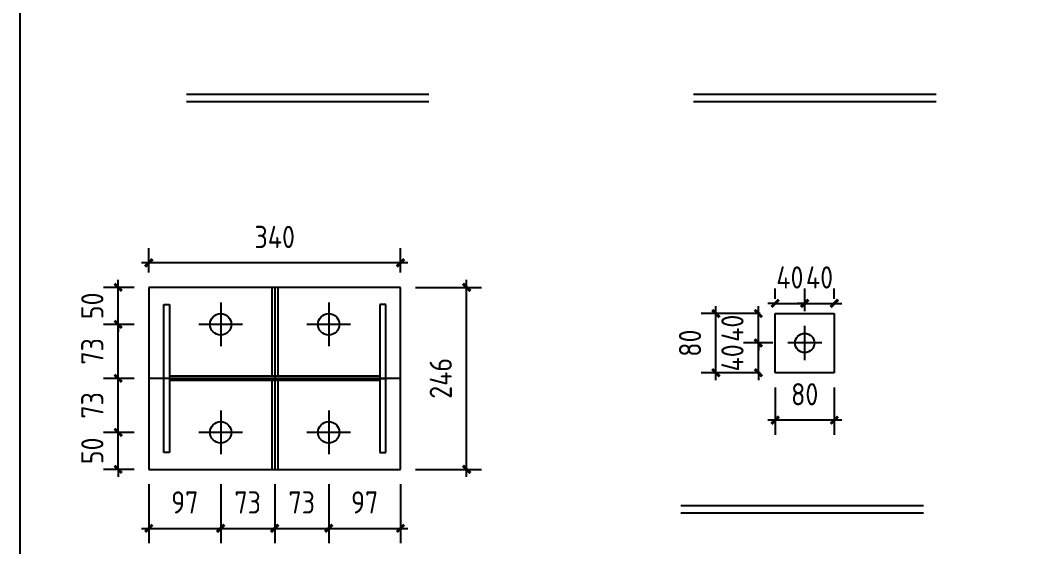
# Model space of a CAD drawing. Extents: x 533809 to 747315, y -17138 to 180511.
# Drawn here: x 566139 to 567511, y 173400 to 174112 of the extents above; entities that cross this region are included whole.
import ezdxf

# ---------------------------------------------------------------- set-up
doc = ezdxf.new("R2010")
doc.units = 0
doc.header["$LTSCALE"] = 1000
doc.header["$MEASUREMENT"] = 0
doc.styles.get("Standard").update_dxf_attribs({"font": 'gbenor.shx', "bigfont": 'gbcbig.shx'})
doc.dimstyles.get("Standard").update_dxf_attribs({"dimscale": 100, "dimtxt": 3.5, "dimasz": 1, "dimexe": 2.5, "dimexo": 3, "dimgap": 1.5, "dimtad": 1, "dimdec": 0, "dimzin": 0, "dimdsep": 46, "dimtxsty": 'Standard', "dimblk": 'ARCHTICK', "dimcen": 0.09, "dimadec": 0, "dimazin": 0, "dimtfac": 1, "dimtdec": 0, "dimtix": 1, "dimtmove": 2, "dimatfit": 3, "dimfxl": 1, "dimtolj": 1, "dimtzin": 0, "dimarcsym": 0})

# ---------------------------------------------------------------- blocks, each defined once
blk = doc.blocks.new('_ArchTick')
at = {"color": 0, "linetype": 'ByBlock', "const_width": 0.4}
blk.add_lwpolyline([(-0.5, -0.5), (0.5, 0.5)], dxfattribs=at)
blk = doc.blocks.new('*D85')
at = {"color": 3, "lineweight": -2}
for p, q in [((566312.8, 173484.8), (566312.8, 173405.1)), ((566409.8, 173484.8), (566409.8, 173405.1)), ((566302.8, 173425.1), (566419.8, 173425.1))]:
    blk.add_line(p, q, dxfattribs=at)
at = {"layer": 'Defpoints', "color": 0}
for p in [(566312.8, 173504.8), (566409.8, 173504.8), (566409.8, 173425.1)]:
    blk.add_point(p, dxfattribs=at)
at = {"color": 3, "lineweight": -2, "xscale": 10, "yscale": 10, "zscale": 10, "rotation": 180}
blk.add_blockref('_ArchTick', (566312.8, 173425.1), dxfattribs=at)
at = {"color": 3, "lineweight": -2, "xscale": 10, "yscale": 10, "zscale": 10}
blk.add_blockref('_ArchTick', (566409.8, 173425.1), dxfattribs=at)
at = {"color": 0, "insert": (566361.3, 173460.1), "char_height": 30, "attachment_point": 5}
blk.add_mtext('\\A1;97', dxfattribs=at)
blk = doc.blocks.new('*D86')
at = {"color": 3, "lineweight": -2}
for p, q in [((566409.8, 173484.8), (566409.8, 173405.1)), ((566482.8, 173484.8), (566482.8, 173405.1)), ((566399.8, 173425.1), (566492.8, 173425.1))]:
    blk.add_line(p, q, dxfattribs=at)
at = {"layer": 'Defpoints', "color": 0}
for p in [(566409.8, 173504.8), (566482.8, 173504.8), (566482.8, 173425.1)]:
    blk.add_point(p, dxfattribs=at)
at = {"color": 3, "lineweight": -2, "xscale": 10, "yscale": 10, "zscale": 10, "rotation": 180}
blk.add_blockref('_ArchTick', (566409.8, 173425.1), dxfattribs=at)
at = {"color": 3, "lineweight": -2, "xscale": 10, "yscale": 10, "zscale": 10}
blk.add_blockref('_ArchTick', (566482.8, 173425.1), dxfattribs=at)
at = {"color": 0, "insert": (566446.3, 173460.1), "char_height": 30, "attachment_point": 5}
blk.add_mtext('\\A1;73', dxfattribs=at)
blk = doc.blocks.new('*D87')
at = {"color": 3, "lineweight": -2}
for p, q in [((566482.8, 173484.8), (566482.8, 173405.1)), ((566555.8, 173484.8), (566555.8, 173405.1)), ((566472.8, 173425.1), (566565.8, 173425.1))]:
    blk.add_line(p, q, dxfattribs=at)
at = {"layer": 'Defpoints', "color": 0}
for p in [(566482.8, 173504.8), (566555.8, 173504.8), (566555.8, 173425.1)]:
    blk.add_point(p, dxfattribs=at)
at = {"color": 3, "lineweight": -2, "xscale": 10, "yscale": 10, "zscale": 10, "rotation": 180}
blk.add_blockref('_ArchTick', (566482.8, 173425.1), dxfattribs=at)
at = {"color": 3, "lineweight": -2, "xscale": 10, "yscale": 10, "zscale": 10}
blk.add_blockref('_ArchTick', (566555.8, 173425.1), dxfattribs=at)
at = {"color": 0, "insert": (566519.3, 173460.1), "char_height": 30, "attachment_point": 5}
blk.add_mtext('\\A1;73', dxfattribs=at)
blk = doc.blocks.new('*D88')
at = {"color": 3, "lineweight": -2}
for p, q in [((566555.8, 173484.8), (566555.8, 173405.1)), ((566652.8, 173484.8), (566652.8, 173405.1)), ((566545.8, 173425.1), (566662.8, 173425.1))]:
    blk.add_line(p, q, dxfattribs=at)
at = {"layer": 'Defpoints', "color": 0}
for p in [(566555.8, 173504.8), (566652.8, 173504.8), (566652.8, 173425.1)]:
    blk.add_point(p, dxfattribs=at)
at = {"color": 3, "lineweight": -2, "xscale": 10, "yscale": 10, "zscale": 10, "rotation": 180}
blk.add_blockref('_ArchTick', (566555.8, 173425.1), dxfattribs=at)
at = {"color": 3, "lineweight": -2, "xscale": 10, "yscale": 10, "zscale": 10}
blk.add_blockref('_ArchTick', (566652.8, 173425.1), dxfattribs=at)
at = {"color": 0, "insert": (566604.3, 173460.1), "char_height": 30, "attachment_point": 5}
blk.add_mtext('\\A1;97', dxfattribs=at)
blk = doc.blocks.new('*D69')
at = {"color": 3, "lineweight": -2}
for p, q in [((566271.4, 173554.8), (566271.4, 173564.8)), ((566292.8, 173554.8), (566251.4, 173554.8)), ((566271.4, 173504.8), (566271.4, 173554.8)), ((566292.8, 173504.8), (566251.4, 173504.8)), ((566271.4, 173504.8), (566271.4, 173494.8))]:
    blk.add_line(p, q, dxfattribs=at)
at = {"layer": 'Defpoints', "color": 0}
for p in [(566271.4, 173554.8), (566312.8, 173554.8), (566312.8, 173504.8)]:
    blk.add_point(p, dxfattribs=at)
at = {"color": 3, "lineweight": -2, "xscale": 10, "yscale": 10, "zscale": 10}
for p, rotation in [((566271.4, 173554.8), 270), ((566271.4, 173504.8), 90)]:
    blk.add_blockref('_ArchTick', p, dxfattribs=dict(at, rotation=rotation))
at = {"color": 0, "insert": (566236.4, 173529.8), "char_height": 30, "attachment_point": 5, "rotation": 90}
blk.add_mtext('\\A1;50', dxfattribs=at)
blk = doc.blocks.new('*D89')
at = {"color": 3, "lineweight": -2}
for p, q in [((566271.4, 173544.8), (566271.4, 173637.8)), ((566292.8, 173627.8), (566251.4, 173627.8)), ((566292.8, 173554.8), (566251.4, 173554.8))]:
    blk.add_line(p, q, dxfattribs=at)
at = {"layer": 'Defpoints', "color": 0}
for p in [(566271.4, 173627.8), (566312.8, 173627.8), (566312.8, 173554.8)]:
    blk.add_point(p, dxfattribs=at)
at = {"color": 3, "lineweight": -2, "xscale": 10, "yscale": 10, "zscale": 10}
for p, rotation in [((566271.4, 173627.8), 90), ((566271.4, 173554.8), 270)]:
    blk.add_blockref('_ArchTick', p, dxfattribs=dict(at, rotation=rotation))
at = {"color": 0, "insert": (566236.4, 173591.3), "char_height": 30, "attachment_point": 5, "rotation": 90}
blk.add_mtext('\\A1;73', dxfattribs=at)
blk = doc.blocks.new('*D90')
at = {"color": 3, "lineweight": -2}
for p, q in [((566271.4, 173617.8), (566271.4, 173710.8)), ((566292.8, 173700.8), (566251.4, 173700.8)), ((566292.8, 173627.8), (566251.4, 173627.8))]:
    blk.add_line(p, q, dxfattribs=at)
at = {"layer": 'Defpoints', "color": 0}
for p in [(566271.4, 173700.8), (566312.8, 173700.8), (566312.8, 173627.8)]:
    blk.add_point(p, dxfattribs=at)
at = {"color": 3, "lineweight": -2, "xscale": 10, "yscale": 10, "zscale": 10}
for p, rotation in [((566271.4, 173700.8), 90), ((566271.4, 173627.8), 270)]:
    blk.add_blockref('_ArchTick', p, dxfattribs=dict(at, rotation=rotation))
at = {"color": 0, "insert": (566236.4, 173664.3), "char_height": 30, "attachment_point": 5, "rotation": 90}
blk.add_mtext('\\A1;73', dxfattribs=at)
blk = doc.blocks.new('*D91')
at = {"color": 3, "lineweight": -2}
for p, q in [((566271.4, 173750.8), (566271.4, 173760.8)), ((566292.8, 173750.8), (566251.4, 173750.8)), ((566271.4, 173700.8), (566271.4, 173750.8)), ((566292.8, 173700.8), (566251.4, 173700.8)), ((566271.4, 173700.8), (566271.4, 173690.8))]:
    blk.add_line(p, q, dxfattribs=at)
at = {"layer": 'Defpoints', "color": 0}
for p in [(566271.4, 173750.8), (566312.8, 173750.8), (566312.8, 173700.8)]:
    blk.add_point(p, dxfattribs=at)
at = {"color": 3, "lineweight": -2, "xscale": 10, "yscale": 10, "zscale": 10}
for p, rotation in [((566271.4, 173750.8), 270), ((566271.4, 173700.8), 90)]:
    blk.add_blockref('_ArchTick', p, dxfattribs=dict(at, rotation=rotation))
at = {"color": 0, "insert": (566236.4, 173725.8), "char_height": 30, "attachment_point": 5, "rotation": 90}
blk.add_mtext('\\A1;50', dxfattribs=at)
blk = doc.blocks.new('*D92')
at = {"color": 3, "lineweight": -2}
for p, q in [((566312.8, 173770.8), (566312.8, 173803.9)), ((566652.8, 173770.8), (566652.8, 173803.9)), ((566662.8, 173783.9), (566302.8, 173783.9))]:
    blk.add_line(p, q, dxfattribs=at)
at = {"layer": 'Defpoints', "color": 0}
for p in [(566312.8, 173783.9), (566312.8, 173750.8), (566652.8, 173750.8)]:
    blk.add_point(p, dxfattribs=at)
at = {"color": 3, "lineweight": -2, "xscale": 10, "yscale": 10, "zscale": 10, "rotation": 180}
blk.add_blockref('_ArchTick', (566312.8, 173783.9), dxfattribs=at)
at = {"color": 3, "lineweight": -2, "xscale": 10, "yscale": 10, "zscale": 10}
blk.add_blockref('_ArchTick', (566652.8, 173783.9), dxfattribs=at)
at = {"color": 0, "insert": (566482.8, 173818.9), "char_height": 30, "attachment_point": 5}
blk.add_mtext('\\A1;340', dxfattribs=at)
blk = doc.blocks.new('*D103')
at = {"color": 3, "lineweight": -2}
for p, q in [((566742.1, 173494.8), (566742.1, 173760.8)), ((566672.8, 173750.8), (566762.1, 173750.8)), ((566672.8, 173504.8), (566762.1, 173504.8))]:
    blk.add_line(p, q, dxfattribs=at)
at = {"layer": 'Defpoints', "color": 0}
for p in [(566652.8, 173750.8), (566742.1, 173750.8), (566652.8, 173504.8)]:
    blk.add_point(p, dxfattribs=at)
at = {"color": 3, "lineweight": -2, "xscale": 10, "yscale": 10, "zscale": 10}
for p, rotation in [((566742.1, 173750.8), 90), ((566742.1, 173504.8), 270)]:
    blk.add_blockref('_ArchTick', p, dxfattribs=dict(at, rotation=rotation))
at = {"color": 0, "insert": (566707.1, 173627.8), "char_height": 30, "attachment_point": 5, "rotation": 90}
blk.add_mtext('\\A1;246', dxfattribs=at)
blk = doc.blocks.new('*D2829')
at = {"color": 3, "lineweight": -2}
for p, q in [((567155.8, 173675.6), (567116.2, 173675.6)), ((567136.2, 173675.6), (567136.2, 173685.6)), ((567136.2, 173635.4), (567136.2, 173675.6)), ((567138.8, 173635.4), (567116.2, 173635.4)), ((567136.2, 173635.4), (567136.2, 173625.4))]:
    blk.add_line(p, q, dxfattribs=at)
at = {"layer": 'Defpoints', "color": 0}
for p in [(567136.2, 173675.6), (567175.8, 173675.6), (567158.8, 173635.4)]:
    blk.add_point(p, dxfattribs=at)
at = {"color": 3, "lineweight": -2, "xscale": 10, "yscale": 10, "zscale": 10}
for p, rotation in [((567136.2, 173675.6), 270), ((567136.2, 173635.4), 90)]:
    blk.add_blockref('_ArchTick', p, dxfattribs=dict(at, rotation=rotation))
at = {"color": 0, "insert": (567101.2, 173655.5), "char_height": 30, "attachment_point": 5, "rotation": 90}
blk.add_mtext('\\A1;40', dxfattribs=at)
blk = doc.blocks.new('*D2830')
at = {"color": 3, "lineweight": -2}
for p, q in [((567136.2, 173715.4), (567136.2, 173725.4)), ((567138.8, 173715.4), (567116.2, 173715.4)), ((567136.2, 173675.6), (567136.2, 173715.4)), ((567155.8, 173675.6), (567116.2, 173675.6)), ((567136.2, 173675.6), (567136.2, 173665.6))]:
    blk.add_line(p, q, dxfattribs=at)
at = {"layer": 'Defpoints', "color": 0}
for p in [(567136.2, 173715.4), (567158.8, 173715.4), (567175.8, 173675.6)]:
    blk.add_point(p, dxfattribs=at)
at = {"color": 3, "lineweight": -2, "xscale": 10, "yscale": 10, "zscale": 10}
for p, rotation in [((567136.2, 173715.4), 270), ((567136.2, 173675.6), 90)]:
    blk.add_blockref('_ArchTick', p, dxfattribs=dict(at, rotation=rotation))
at = {"color": 0, "insert": (567101.2, 173695.5), "char_height": 30, "attachment_point": 5, "rotation": 90}
blk.add_mtext('\\A1;40', dxfattribs=at)
blk = doc.blocks.new('*D2831')
at = {"color": 3, "lineweight": -2}
for p, q in [((567078.9, 173625.4), (567078.9, 173725.4)), ((567138.8, 173715.4), (567058.9, 173715.4)), ((567138.8, 173635.4), (567058.9, 173635.4))]:
    blk.add_line(p, q, dxfattribs=at)
at = {"layer": 'Defpoints', "color": 0}
for p in [(567078.9, 173715.4), (567158.8, 173715.4), (567158.8, 173635.4)]:
    blk.add_point(p, dxfattribs=at)
at = {"color": 3, "lineweight": -2, "xscale": 10, "yscale": 10, "zscale": 10}
for p, rotation in [((567078.9, 173715.4), 90), ((567078.9, 173635.4), 270)]:
    blk.add_blockref('_ArchTick', p, dxfattribs=dict(at, rotation=rotation))
at = {"color": 0, "insert": (567043.9, 173675.4), "char_height": 30, "attachment_point": 5, "rotation": 90}
blk.add_mtext('\\A1;80', dxfattribs=at)
blk = doc.blocks.new('*D2832')
at = {"color": 3, "lineweight": -2}
for p, q in [((567158.8, 173735.4), (567158.8, 173749.2)), ((567198.8, 173718.6), (567198.8, 173749.2)), ((567158.8, 173729.2), (567148.8, 173729.2)), ((567158.8, 173729.2), (567198.8, 173729.2)), ((567198.8, 173729.2), (567208.8, 173729.2))]:
    blk.add_line(p, q, dxfattribs=at)
at = {"layer": 'Defpoints', "color": 0}
for p in [(567198.8, 173729.2), (567158.8, 173715.4), (567198.8, 173698.6)]:
    blk.add_point(p, dxfattribs=at)
at = {"color": 3, "lineweight": -2, "xscale": 10, "yscale": 10, "zscale": 10}
blk.add_blockref('_ArchTick', (567158.8, 173729.2), dxfattribs=at)
at = {"color": 3, "lineweight": -2, "xscale": 10, "yscale": 10, "zscale": 10, "rotation": 180}
blk.add_blockref('_ArchTick', (567198.8, 173729.2), dxfattribs=at)
at = {"color": 0, "insert": (567178.8, 173764.2), "char_height": 30, "attachment_point": 5}
blk.add_mtext('\\A1;40', dxfattribs=at)
blk = doc.blocks.new('*D2833')
at = {"color": 3, "lineweight": -2}
for p, q in [((567198.8, 173718.6), (567198.8, 173749.2)), ((567238.8, 173735.4), (567238.8, 173749.2)), ((567198.8, 173729.2), (567188.8, 173729.2)), ((567198.8, 173729.2), (567238.8, 173729.2)), ((567238.8, 173729.2), (567248.8, 173729.2))]:
    blk.add_line(p, q, dxfattribs=at)
at = {"layer": 'Defpoints', "color": 0}
for p in [(567238.8, 173729.2), (567238.8, 173715.4), (567198.8, 173698.6)]:
    blk.add_point(p, dxfattribs=at)
at = {"color": 3, "lineweight": -2, "xscale": 10, "yscale": 10, "zscale": 10}
blk.add_blockref('_ArchTick', (567198.8, 173729.2), dxfattribs=at)
at = {"color": 3, "lineweight": -2, "xscale": 10, "yscale": 10, "zscale": 10, "rotation": 180}
blk.add_blockref('_ArchTick', (567238.8, 173729.2), dxfattribs=at)
at = {"color": 0, "insert": (567218.8, 173764.2), "char_height": 30, "attachment_point": 5}
blk.add_mtext('\\A1;40', dxfattribs=at)
blk = doc.blocks.new('*D2834')
at = {"color": 3, "lineweight": -2}
for p, q in [((567158.8, 173615.4), (567158.8, 173551.3)), ((567238.8, 173615.4), (567238.8, 173551.3)), ((567248.8, 173571.3), (567148.8, 173571.3))]:
    blk.add_line(p, q, dxfattribs=at)
at = {"layer": 'Defpoints', "color": 0}
for p in [(567158.8, 173635.4), (567238.8, 173635.4), (567158.8, 173571.3)]:
    blk.add_point(p, dxfattribs=at)
at = {"color": 3, "lineweight": -2, "xscale": 10, "yscale": 10, "zscale": 10, "rotation": 180}
blk.add_blockref('_ArchTick', (567158.8, 173571.3), dxfattribs=at)
at = {"color": 3, "lineweight": -2, "xscale": 10, "yscale": 10, "zscale": 10}
blk.add_blockref('_ArchTick', (567238.8, 173571.3), dxfattribs=at)
at = {"color": 0, "insert": (567198.8, 173606.3), "char_height": 30, "attachment_point": 5}
blk.add_mtext('\\A1;80', dxfattribs=at)

msp = doc.modelspace()

# ---------------------------------------------------------------- linework, layer by layer
for p, q in [((566363.5, 174011.9), (566691.2, 174011.9)), ((567048.4, 174011.9), (567376.2, 174011.9)), ((566363.5, 174001.9), (566691.2, 174001.9)), ((567048.4, 174001.9), (567376.2, 174001.9)), ((566312.8, 173750.8), (566312.8, 173504.8)), ((566652.8, 173750.8), (566312.8, 173750.8)), ((566652.8, 173504.8), (566652.8, 173750.8)), ((566409.8, 173730.3), (566409.8, 173671.3)), ((566555.8, 173730.3), (566555.8, 173671.3)), ((567158.8, 173635.4), (567158.8, 173715.4)), ((567158.8, 173715.4), (567238.8, 173715.4)), ((567238.8, 173715.4), (567238.8, 173635.4)), ((566439.3, 173700.8), (566380.3, 173700.8)), ((566585.3, 173700.8), (566526.3, 173700.8)), ((567198.8, 173652.6), (567198.8, 173698.6)), ((567221.8, 173675.6), (567175.8, 173675.6)), ((567238.8, 173635.4), (567158.8, 173635.4)), ((566482.8, 173627.8), (566332.8, 173627.8)), ((566482.8, 173627.8), (566632.8, 173627.8)), ((566409.8, 173584.3), (566409.8, 173525.3)), ((566555.8, 173584.3), (566555.8, 173525.3)), ((566439.3, 173554.8), (566380.3, 173554.8)), ((566585.3, 173554.8), (566526.3, 173554.8)), ((566312.8, 173504.8), (566652.8, 173504.8)), ((567031.4, 173456), (567359.2, 173456)), ((567031.4, 173446), (567359.2, 173446))]:
    msp.add_line(p, q)
at = {"color": 2}
for p, q in [((566478.8, 173750.8), (566478.8, 173630.8)), ((566486.8, 173750.8), (566486.8, 173630.8)), ((566478.8, 173624.8), (566478.8, 173504.8)), ((566486.8, 173624.8), (566486.8, 173504.8))]:
    msp.add_line(p, q, dxfattribs=at)
at = {"color": 1}
for p, q in [((566482.8, 173750.8), (566482.8, 173504.8)), ((566652.8, 173627.8), (566312.8, 173627.8))]:
    msp.add_line(p, q, dxfattribs=at)
at = {"color": 4}
for p, q in [((566332.8, 173627.8), (566332.8, 173727.8)), ((566332.8, 173727.8), (566340.8, 173727.8)), ((566340.8, 173727.8), (566340.8, 173527.8)), ((566632.8, 173727.8), (566624.8, 173727.8)), ((566624.8, 173727.8), (566624.8, 173527.8)), ((566632.8, 173627.8), (566632.8, 173727.8)), ((566332.8, 173527.8), (566332.8, 173627.8)), ((566624.8, 173630.8), (566340.8, 173630.8)), ((566624.8, 173624.8), (566340.8, 173624.8)), ((566632.8, 173527.8), (566632.8, 173627.8)), ((566340.8, 173527.8), (566332.8, 173527.8)), ((566624.8, 173527.8), (566632.8, 173527.8))]:
    msp.add_line(p, q, dxfattribs=at)
msp.add_lwpolyline([(566139.1, 175012.3), (570594.1, 175012.3), (570594.1, 171862.3), (566139.1, 171862.3)], close=True)
for centre, radius in [((566409.8, 173700.8), 14.5), ((566555.8, 173700.8), 14.5), ((567198.8, 173675.6), 13), ((566409.8, 173554.8), 14.5), ((566555.8, 173554.8), 14.5)]:
    msp.add_circle(centre, radius)

# ---------------------------------------------------------------- dimensions: what is measured, and where the dimension line sits
for p1, p2, distance, picture, middle in [((566652.8, 173750.8), (566312.8, 173750.8), -33.1, '*D92', (566482.8, 173818.9)), ((566652.8, 173504.8), (566652.8, 173750.8), -89.3, '*D103', (566707.1, 173627.8)), ((567158.8, 173635.4), (567158.8, 173715.4), 79.9, '*D2831', (567043.9, 173675.4)), ((567238.8, 173635.4), (567158.8, 173635.4), 64.1, '*D2834', (567198.8, 173606.3))]:
    dim = msp.add_aligned_dim(p1=p1, p2=p2, distance=distance, dimstyle='Standard', override={"dimtxt": 0.3, "dimasz": 0.1, "dimexe": 0.2, "dimexo": 0.2, "dimgap": 0.2, "dimdle": 0.1, "dimclrd": 3, "dimclre": 3})
    dim.commit()
    dim.dimension.update_dxf_attribs({"geometry": picture, "text_midpoint": middle})
for base, p1, p2, picture, middle in [((567198.8, 173729.2), (567158.8, 173715.4), (567198.8, 173698.6), '*D2832', (567178.8, 173764.2)), ((567238.8, 173729.2), (567198.8, 173698.6), (567238.8, 173715.4), '*D2833', (567218.8, 173764.2)), ((566409.8, 173425.1), (566312.8, 173504.8), (566409.8, 173504.8), '*D85', (566361.3, 173460.1)), ((566482.8, 173425.1), (566409.8, 173504.8), (566482.8, 173504.8), '*D86', (566446.3, 173460.1)), ((566555.8, 173425.1), (566482.8, 173504.8), (566555.8, 173504.8), '*D87', (566519.3, 173460.1)), ((566652.8, 173425.1), (566555.8, 173504.8), (566652.8, 173504.8), '*D88', (566604.3, 173460.1))]:
    dim = msp.add_linear_dim(base=base, p1=p1, p2=p2, dimstyle='Standard', override={"dimtxt": 0.3, "dimasz": 0.1, "dimexe": 0.2, "dimexo": 0.2, "dimgap": 0.2, "dimdle": 0.1, "dimclrd": 3, "dimclre": 3})
    dim.commit()
    dim.dimension.update_dxf_attribs({"geometry": picture, "text_midpoint": middle})
for base, p1, p2, picture, middle in [((566271.4, 173750.8), (566312.8, 173700.8), (566312.8, 173750.8), '*D91', (566236.4, 173725.8)), ((567136.2, 173715.4), (567175.8, 173675.6), (567158.8, 173715.4), '*D2830', (567101.2, 173695.5)), ((566271.4, 173700.8), (566312.8, 173627.8), (566312.8, 173700.8), '*D90', (566236.4, 173664.3)), ((567136.2, 173675.6), (567158.8, 173635.4), (567175.8, 173675.6), '*D2829', (567101.2, 173655.5)), ((566271.4, 173627.8), (566312.8, 173554.8), (566312.8, 173627.8), '*D89', (566236.4, 173591.3)), ((566271.4, 173554.8), (566312.8, 173504.8), (566312.8, 173554.8), '*D69', (566236.4, 173529.8))]:
    dim = msp.add_linear_dim(base=base, p1=p1, p2=p2, angle=90, dimstyle='Standard', override={"dimtxt": 0.3, "dimasz": 0.1, "dimexe": 0.2, "dimexo": 0.2, "dimgap": 0.2, "dimdle": 0.1, "dimclrd": 3, "dimclre": 3})
    dim.commit()
    dim.dimension.update_dxf_attribs({"geometry": picture, "text_midpoint": middle})

doc.saveas('drawing.dxf')
